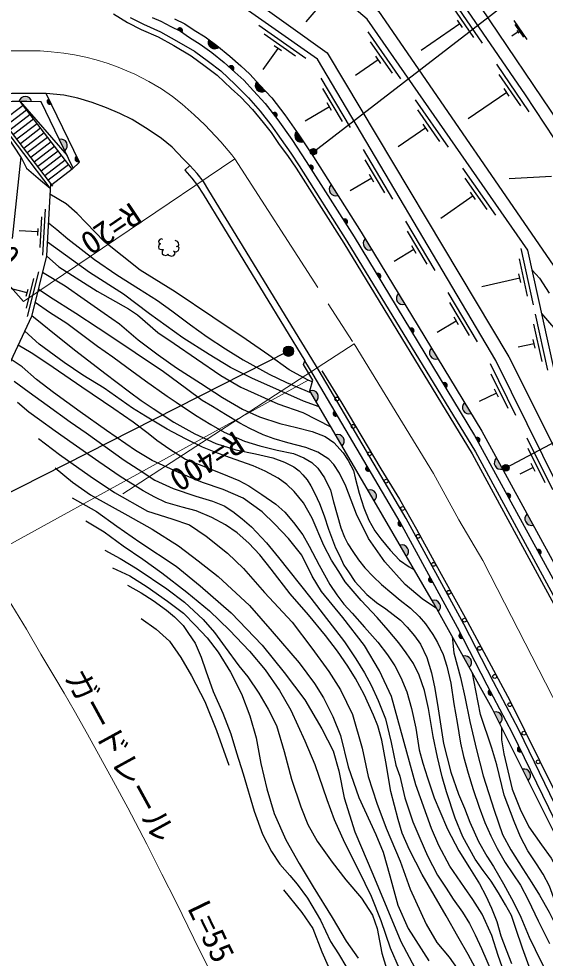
# Model space of a CAD drawing. Units: millimetres at full size, sheet at 1:1000; details may follow other scales. Extents: x 40000 to 680000, y 20000 to 380000.
# Drawn here: x 175019 to 216275, y 242779 to 316326 of the extents above; entities that cross this region are included whole.
import ezdxf
from ezdxf.enums import TextEntityAlignment as Align

# ---------------------------------------------------------------- set-up
doc = ezdxf.new("R2010")
doc.units = ezdxf.units.MM
doc.header["$LTSCALE"] = 1000
doc.linetypes.add('CHAIN', pattern=[18.5, 12, -1.5, 3.5, -1.5])
for name, color, linetype, lineweight in [('M-BGD', 7, 'Continuous', 25), ('M-BGD-EXST', 7, 'Continuous', 25), ('M-BMK', 2, 'CHAIN', 13), ('M-STR-HTXT', 7, 'Continuous', 13), ('M-STR-STRC', 7, 'Continuous', 25)]:
    doc.layers.add(name, color=color, linetype=linetype, lineweight=lineweight)
doc.styles.add('ＭＳ ゴシック', font='')
doc.styles.get('ＭＳ ゴシック').set_extended_font_data('MS Gothic')

msp = doc.modelspace()

# ---------------------------------------------------------------- hatches: boundary and pattern name
at = {"layer": 'M-BGD'}
for points in [[(187450, 315475), (187811, 315299, 0.4608), (187734, 315598, 0.4608)], [(189903, 314698), (190705, 314117, -0.82183)], [(191501, 312564), (191801, 312297, 0.4608), (191807, 312606, 0.4608)], [(193650, 311403), (194315, 310668, -0.82183)], [(176022, 309834), (175032, 309845, -0.82183)], [(177556, 309679), (177380, 310040, 0.4608), (177257, 309756, 0.4608)], [(194920, 308929), (195164, 308610, 0.4608), (195229, 308912, 0.4608)], [(196784, 307517), (197362, 306713, -0.82183)], [(178626, 305995), (178193, 306886, -0.82183)], [(179744, 305183), (179569, 305544, 0.4608), (179445, 305261, 0.4608)], [(197767, 304821), (197982, 304482, 0.4608), (198073, 304777, 0.4608)], [(199509, 303326), (200040, 302489, -0.82183)], [(200446, 300599), (200661, 300260, 0.4608), (200752, 300555, 0.4608)], [(202178, 299098), (202692, 298251, -0.82183)], [(203067, 296341), (203275, 295998, 0.4608), (203372, 296291, 0.4608)], [(204771, 294823), (205285, 293976, -0.82183)], [(205660, 292067), (205869, 291723, 0.4608), (205965, 292017, 0.4608)], [(207365, 290548), (207879, 289701, -0.82183)], [(208254, 287792), (208463, 287449, 0.4608), (208559, 287742, 0.4608)], [(198329, 286354), (197828, 287209, -0.82183)], [(209959, 286274), (210473, 285427, -0.82183)], [(199985, 285265), (199780, 285611, 0.4608), (199680, 285318, 0.4608)], [(200353, 282893), (199852, 283749, -0.82183)], [(210839, 283512), (211032, 283160, 0.4608), (211142, 283449, 0.4608)], [(212461, 281946), (212936, 281077, -0.82183)], [(202527, 280959), (202323, 281305, 0.4608), (202222, 281013, 0.4608)], [(202876, 278577), (202379, 279434, -0.82183)], [(213240, 279127), (213433, 278774, 0.4608), (213543, 279063, 0.4608)], [(214862, 277560), (215337, 276691, -0.82183)], [(205060, 276649), (204868, 277001, 0.4608), (204758, 276712, 0.4608)], [(205386, 274253), (204889, 275109, -0.82183)], [(215641, 274741), (215834, 274388, 0.4608), (215944, 274677, 0.4608)], [(207455, 272260), (207263, 272612, 0.4608), (207153, 272323, 0.4608)], [(207885, 269922), (207402, 270787, -0.82183)], [(209830, 267860), (209647, 268217, 0.4608), (209529, 267931, 0.4608)], [(210321, 265555), (209838, 266421, -0.82183)], [(212122, 263416), (211934, 263771, 0.4608), (211820, 263484, 0.4608)], [(212704, 261161), (212262, 262048, -0.82183)], [(214408, 258970), (214232, 259331, 0.4608), (214109, 259047, 0.4608)], [(214936, 256687), (214494, 257574, -0.82183)]]:
    msp.add_hatch(color=256, dxfattribs=at).paths.add_polyline_path(points)
at = {"layer": 'M-BGD-EXST'}
for points in [[(198328, 306039, -1), (197889, 305799, -0.41421), (197989, 306139, -0.41421)], [(213409, 281291, -1), (212970, 281052, -0.41421), (213070, 281391, -0.41421)]]:
    msp.add_hatch(color=256, dxfattribs=at).paths.add_polyline_path(points)
at = {"layer": 'M-STR-STRC'}
msp.add_hatch(color=256, dxfattribs=at).paths.add_polyline_path([(195821, 290082, -0.41421), (195944, 290635, -0.41421), (196496, 290512, -1)])

# ---------------------------------------------------------------- linework, layer by layer
at = {"layer": 'M-BGD'}
for p, q in [((198919, 317737), (197520, 316081)), ((211355, 314414), (208812, 318126)), ((210684, 314863), (208988, 317337)), ((197503, 313207), (193821, 315793)), ((209589, 315930), (206547, 313846)), ((209786, 315642), (209391, 316219)), ((214870, 314701), (213848, 316182)), ((214600, 314879), (213919, 315867)), ((196717, 313392), (194262, 315117)), ((204972, 311621), (202402, 315314)), ((214161, 315305), (213667, 314964)), ((214241, 315190), (214082, 315420)), ((195604, 313808), (195031, 314210)), ((204298, 312065), (202584, 314527)), ((195317, 314009), (194148, 312344)), ((203395, 312838), (202995, 313412)), ((203195, 313125), (201416, 311887)), ((215029, 309052), (212486, 312764)), ((214358, 309501), (212662, 311975)), ((201023, 307805), (198728, 311676)), ((200383, 308297), (198853, 310878)), ((213263, 310568), (210231, 308491)), ((213460, 310280), (213065, 310857)), ((177690, 303215), (172765, 309641)), ((179193, 304542), (175133, 309839)), ((175133, 309839), (178805, 305628)), ((199538, 309134), (199181, 309736)), ((208686, 306286), (206115, 309979)), ((175187, 305512), (172482, 309599)), ((177492, 303062), (172482, 309599)), ((175360, 309543), (173773, 308326)), ((175634, 309185), (174047, 307969)), ((199360, 309435), (197450, 308303)), ((208011, 306730), (206297, 309192)), ((175908, 308828), (174320, 307612)), ((176181, 308471), (174594, 307255)), ((176455, 308114), (174868, 306897)), ((176729, 307757), (175142, 306540)), ((206908, 307790), (204760, 306295)), ((207108, 307502), (206708, 308077)), ((177003, 307400), (175415, 306183)), ((177276, 307043), (175689, 305826)), ((177550, 306685), (175963, 305469)), ((177824, 306328), (176237, 305112)), ((178098, 305971), (176510, 304754)), ((204338, 302214), (202043, 306085)), ((175187, 305512), (174503, 299114)), ((178371, 305614), (176784, 304397)), ((178645, 305257), (177058, 304040)), ((203698, 302706), (202168, 305287)), ((178919, 304900), (177331, 303683)), ((179193, 304542), (177605, 303326)), ((179791, 305088), (179193, 304542)), ((188426, 304845), (188025, 304469)), ((212399, 300951), (209828, 304644)), ((202675, 303844), (200997, 302849)), ((202853, 303543), (202496, 304145)), ((211724, 301395), (210010, 303857)), ((216756, 303974), (213461, 303797)), ((210621, 302455), (208104, 300703)), ((210821, 302167), (210421, 302742)), ((176697, 298427), (176829, 300823)), ((176904, 297814), (177101, 301409)), ((207653, 296623), (205358, 300494)), ((176523, 299638), (175043, 299719)), ((176508, 299358), (176539, 299918)), ((207013, 297115), (205483, 299696)), ((205990, 298252), (204424, 297324)), ((206168, 297951), (205811, 298554)), ((215350, 293942), (214381, 298336)), ((214895, 294610), (214249, 297539)), ((175711, 293021), (176579, 296514)), ((175679, 294883), (172017, 295794)), ((175622, 293661), (176201, 295990)), ((214279, 296010), (211302, 295353)), ((214355, 295668), (214204, 296352)), ((175611, 294612), (175747, 295155)), ((210969, 291032), (208673, 294903)), ((210328, 291524), (208798, 294105)), ((209483, 292360), (209126, 292962)), ((216480, 288817), (215511, 293211)), ((209305, 292661), (207796, 291767)), ((216025, 289485), (215379, 292414)), ((215409, 290885), (214142, 290605)), ((215485, 290543), (215334, 291227)), ((213984, 285278), (211987, 289311)), ((213382, 285817), (212051, 288505)), ((212448, 287028), (211104, 286362)), ((212603, 286714), (212292, 287342)), ((216870, 279454), (214872, 283486)), ((216268, 279993), (214936, 282681)), ((215333, 281204), (214290, 280687)), ((215488, 280890), (215178, 281517))]:
    msp.add_line(p, q, dxfattribs=at)
for points in [[(236223, 245606), (234668, 248893), (232318, 253908), (229233, 260303), (225585, 266010), (219572, 275519), (218551, 277186), (212413, 289575), (198423, 313172), (182298, 324500), (179706, 332032), (178711, 339392)], [(179483, 339046), (180669, 332278), (183293, 325029), (199194, 313654), (213428, 289851), (219382, 277975)], [(219572, 275519), (219382, 277975), (214923, 298199), (202327, 316297), (187499, 328831), (184978, 338303)], [(186178, 338261), (188372, 329381), (203221, 316916), (218343, 294938)], [(218343, 294938), (217760, 305776), (214733, 310369), (208100, 320049), (193317, 332310), (192669, 334604)], [(193960, 334160), (194093, 333242), (209176, 320300), (219443, 305067)], [(182443, 316701), (183530, 316028), (184615, 315496), (185930, 314921), (187172, 314229), (188536, 313436), (189633, 312624), (190562, 311913), (191664, 310876), (192417, 310185), (193336, 309225), (194174, 308196), (194791, 307428), (195422, 306496), (196083, 305627), (196755, 304643), (200484, 298766), (210540, 282264), (216792, 270776), (222193, 260346), (226756, 250771), (230240, 243041)], [(183743, 316414), (184800, 315896), (186126, 315316), (187390, 314612), (188778, 313804), (189897, 312976), (190848, 312249), (191971, 311191), (193013, 310133), (193925, 309091), (194772, 308017), (195586, 306877), (196330, 305797), (197005, 304809), (200739, 298924), (210800, 282414), (217057, 270917), (222462, 260480), (227028, 250897), (230516, 243160)], [(185461, 316414), (186142, 316148), (186923, 315733), (187704, 315351), (188402, 314870), (189244, 314348), (190145, 313695), (191124, 312899), (191960, 312155), (192644, 311517), (193406, 310675), (194330, 309702), (195319, 308406), (196424, 306870), (197551, 305162), (201291, 299267), (210732, 283708), (217304, 271704), (223043, 260771), (227618, 251170), (231113, 243416)], [(187227, 316330), (188043, 315931), (188768, 315431), (189617, 314905), (190553, 314227), (191559, 313410), (192411, 312651), (193122, 311988), (193897, 311130), (194841, 310138), (195858, 308805), (196976, 307250), (198114, 305526), (201861, 299620), (211313, 284043), (217894, 272020), (223643, 261071), (228226, 251452), (231729, 243680)], [(179791, 305088), (177170, 310472), (175655, 310489), (174480, 310489), (173138, 310354), (172013, 310187), (170755, 309834), (169714, 309499), (168556, 309012), (167583, 308593), (166777, 308157), (166055, 307687), (164931, 306899), (162532, 304974), (159904, 302861), (156581, 299920), (146034, 290478), (94852, 244901)], [(217061, 254790), (214199, 260651), (212215, 264420), (209896, 268936), (205390, 277193), (198552, 288773), (189926, 302882), (189488, 303582), (189001, 304206), (188426, 304845), (187912, 305372), (187028, 306269), (186198, 306941), (185156, 307666), (183916, 308442), (182926, 308912), (181886, 309348), (180778, 309767), (179654, 310103), (178563, 310338), (177170, 310472)], [(179290, 304631), (176761, 309826), (175651, 309839), (174513, 309839), (173218, 309709), (172149, 309550), (170942, 309212), (169940, 308889), (168810, 308414), (167866, 308008), (167110, 307598), (166419, 307149), (165321, 306379), (162939, 304467), (160323, 302364), (157013, 299435), (146467, 289994), (95282, 244414)], [(175187, 305512), (175628, 304631), (176720, 303687), (177492, 303062)], [(188025, 304469), (188579, 303853), (189037, 303266), (189459, 302593), (197426, 289560)], [(177513, 303443), (177202, 297778), (176017, 293009), (171805, 284070)], [(198018, 287906), (197690, 288043), (196204, 288854), (194605, 289997), (192828, 291226), (190225, 292973), (187266, 294946), (184522, 296658), (181709, 298903), (179595, 301074), (178732, 301842), (177466, 302591)], [(177343, 300340), (177997, 299821), (178863, 299103), (180966, 297476), (182706, 296291), (184412, 295210), (185882, 294263), (187019, 293467), (188478, 292365), (189784, 291416), (191225, 290484), (192599, 289636), (194635, 288500), (195992, 287839), (197922, 287050)], [(198561, 285957), (197325, 286397), (195152, 287361), (193346, 288175), (191608, 289016), (189937, 290034), (187887, 291337), (185252, 293237), (183229, 294757), (180568, 296464), (177260, 298826)], [(186316, 299047), (186189, 299092), (186076, 299047), (185970, 298913), (185990, 298783), (186073, 298724), (186133, 298713), (186027, 298652), (185963, 298463), (185995, 298326), (186176, 298257), (186323, 298276), (186247, 298079), (186244, 297913), (186367, 297837), (186549, 297799), (186675, 297855), (186707, 297916), (186760, 297833), (186992, 297731), (187165, 297799), (187264, 297959), (187222, 298070), (187152, 298122), (187345, 298074), (187537, 298187), (187590, 298386), (187518, 298463), (187390, 298494), (187548, 298539), (187569, 298627), (187528, 298798), (187446, 298888), (187274, 298965)], [(177202, 297778), (178153, 296901), (181157, 295001), (183609, 293615), (184313, 293159), (185928, 291772), (187202, 290917), (188951, 289701), (190852, 288410), (192430, 287479), (195319, 286168), (197279, 285500), (199484, 284378)], [(176882, 296490), (178654, 295415), (180139, 294382), (181711, 293283), (182910, 292448), (184385, 291182), (185946, 290006), (187387, 289006), (189249, 287804), (190997, 286683), (192559, 285771), (193892, 285152), (195486, 284635), (196773, 284317), (198016, 284009), (199028, 283624), (199721, 283141), (200439, 282352), (200835, 281754), (201249, 280951), (201381, 280397), (201697, 279180), (202067, 278047), (202461, 277074), (202929, 276248), (203385, 275608), (204126, 274729), (204866, 273953), (205605, 273411), (205985, 273222)], [(215264, 296655), (215826, 296012), (216590, 294835)], [(207758, 270150), (206620, 270908), (205307, 272037), (203711, 273818), (202424, 275650), (201497, 277550), (200657, 279743), (200153, 280741), (199721, 281431), (199305, 281838), (198466, 282397), (197515, 282764), (196093, 283124), (195029, 283445), (194182, 283765), (193127, 284260), (192335, 284675), (191217, 285338), (190208, 285980), (189401, 286435), (188154, 287362), (186363, 288682), (184132, 290184), (182772, 291081), (181230, 292095), (179501, 293265), (177432, 294550), (176551, 295156)], [(176298, 294139), (177437, 293360), (178779, 292487), (179926, 291623), (181189, 290698), (182401, 289866), (183492, 289042), (184955, 287976), (186654, 286785), (187358, 286300), (188877, 285299), (190075, 284553), (191117, 283972), (192702, 283261), (193906, 282881), (195275, 282563), (196536, 282288), (197352, 281949), (197982, 281594), (198459, 281141), (198968, 280398), (199438, 279409), (199689, 278497), (200255, 276474), (200546, 275731), (200813, 275214), (201193, 274616), (201646, 273959), (202139, 273337), (202786, 272658), (203433, 272044), (204242, 271355), (204913, 270822), (205721, 270176), (206394, 269519), (206895, 268961), (207461, 268129), (207832, 267491), (208270, 266549), (208569, 265653), (208884, 264312), (209120, 262695), (209384, 261224), (209628, 259621), (209882, 258562), (210237, 257264), (210623, 255996), (211091, 254602), (211547, 253394), (212006, 252363), (212503, 251359), (213143, 250284), (213732, 249391), (214331, 248488), (214929, 247359), (215724, 245714), (216598, 243920)], [(176039, 293100), (176851, 292451), (177819, 291654), (179486, 290328), (181769, 288587), (183700, 287133), (184622, 286444), (185554, 285810), (187175, 284758), (188819, 283830), (190472, 283083), (192023, 282577), (193563, 282268), (194936, 281959), (195835, 281618), (196578, 281255), (197001, 280935), (197282, 280632), (197619, 280230), (197911, 279753), (198226, 279161), (198595, 278376), (198958, 277410), (199295, 276380), (199842, 274916), (200141, 274302), (200488, 273550), (200851, 273019), (201350, 272265), (202304, 271257), (203058, 270638), (203773, 270140), (204354, 269694), (204929, 269250), (205465, 268687), (206030, 268014), (206501, 267364), (206995, 266327), (207375, 265118), (207630, 263904), (207879, 262315), (208302, 259593), (208883, 257343), (209475, 255620), (209961, 254520), (210363, 253436), (211047, 251923), (211699, 250771), (212215, 249959), (212997, 248615), (213794, 247157), (214371, 246005), (215016, 244417), (215487, 243462), (216142, 242142)], [(217751, 291212), (216012, 293262)], [(215117, 241843), (214486, 243565), (213964, 245114), (213621, 246129), (213155, 246966), (212617, 247891), (212041, 248813), (211407, 249657), (210773, 250540), (209831, 252293), (209216, 253752), (208544, 255805), (208197, 256980), (207835, 258513), (207490, 260132), (207116, 262327), (206816, 263737), (206405, 264948), (205958, 265852), (205376, 266684), (204803, 267464), (203971, 268457), (203103, 269460), (201849, 270785), (200596, 272236), (200095, 273049), (199539, 273937), (198931, 275099), (198018, 277239), (197319, 278431), (196603, 279307), (196019, 279861), (195338, 280362), (194335, 280902), (193389, 281322), (191544, 281970), (190464, 282362), (189422, 282793), (188084, 283430), (186638, 284207), (184958, 285206), (183930, 285848), (181715, 287396), (180031, 288423), (178582, 289430), (176609, 290863), (175484, 291879)], [(174982, 290813), (175988, 290207), (177230, 289398), (178625, 288417), (179948, 287500), (182464, 285823), (183990, 284782), (185161, 283878), (185839, 283329), (186849, 282644), (188078, 281856), (189750, 281202), (191365, 280549), (192253, 280178), (193044, 279766), (194070, 279088), (195160, 278338), (195856, 277697), (196559, 276898), (197277, 275921), (197786, 275050), (198556, 273550), (199395, 272033), (199936, 271226), (200485, 270492), (201156, 269790), (202118, 268689), (203159, 267527), (203919, 266530), (204501, 265667), (204969, 264763), (205439, 263626), (205804, 262328), (206128, 260798), (206403, 259080), (206677, 258046), (207042, 256901), (207581, 255345), (208027, 254281), (208625, 252892), (209509, 251185), (210351, 249847), (211132, 248600), (211609, 247673), (212066, 246700), (212482, 245646), (212806, 244537), (213222, 243422), (213628, 242358)], [(213063, 241660), (212587, 242999), (212095, 244545), (211330, 246231), (210602, 247377), (209956, 248305), (208800, 249994), (207943, 251592), (207358, 252933), (206140, 256359), (205420, 258916), (204219, 263263), (203300, 265280), (202101, 267258), (200422, 269455), (198740, 271479), (198021, 272678), (197201, 274336), (196162, 275634), (195083, 276752), (194091, 277715), (192602, 278790), (191024, 279471), (189410, 280027), (187777, 280690), (185480, 281732), (184171, 282521), (181892, 284083), (179829, 285553), (177747, 287062), (176420, 288084), (175290, 289069), (174430, 289641)], [(197828, 287209), (198055, 288041), (197343, 289257), (197426, 289560)], [(223412, 240114), (222179, 242888), (220197, 246967), (218629, 250280), (216566, 254550), (213709, 260402), (211727, 264166), (209410, 268678), (204911, 276921), (198081, 288490), (197426, 289560)], [(198780, 288774), (200323, 286228), (203380, 281091), (204860, 278711), (206190, 276375), (207562, 273845), (209995, 269458), (213500, 262965), (216983, 255945), (219274, 251446), (221757, 246128), (224256, 240476)], [(174657, 287965), (175842, 287095), (177240, 286087), (179055, 284773), (180304, 283922), (183283, 281759), (184387, 281062), (185694, 280206), (187117, 279553), (188904, 278958), (190196, 278566), (191111, 278189), (191794, 277739), (192535, 277187), (193264, 276564), (194425, 275303), (195369, 274159), (197911, 270964), (200543, 267538), (201420, 266217), (202110, 265119), (202624, 264149), (203195, 262954), (203759, 261514), (204191, 259680), (204571, 257899), (204873, 257021), (205261, 255340), (205907, 253456), (206461, 252165), (207054, 250795), (207833, 249276), (208505, 248262), (209072, 247392), (209784, 246378), (210334, 245491), (210789, 244602), (211272, 243542), (212201, 241423)], [(222952, 239917), (218739, 249065), (212127, 262319), (207509, 270597), (202691, 278895), (197828, 287209)], [(210957, 241724), (210245, 243081), (209416, 244474), (208504, 246097), (206619, 249342), (205629, 251269), (205074, 252580), (204748, 253633), (204168, 255835), (203771, 258152), (203470, 259860), (203152, 260967), (202825, 261805), (202092, 263421), (201403, 264667), (200810, 265646), (199998, 266810), (199054, 268055), (197722, 269666), (196281, 271303), (194805, 273225), (193921, 274353), (193037, 275284), (192130, 276082), (191210, 276711), (190144, 277271), (188910, 277815), (187821, 278081), (186538, 278456), (185691, 278879), (184760, 279375), (182957, 280479), (181295, 281629), (179274, 283043), (177884, 284052), (176646, 284920), (175814, 285524), (174930, 286277)], [(176557, 283460), (178199, 282209), (180602, 280518), (182514, 279249), (185105, 277776), (187010, 277174), (188390, 276708), (189702, 275821), (191370, 274483), (192620, 273284), (194278, 271402), (196436, 269089), (197989, 267051), (199329, 265224), (200230, 263801), (201178, 261869), (201936, 259215), (202410, 257011), (203074, 254913), (203797, 252957), (204911, 250386), (205693, 248182), (206938, 245444), (207780, 244009), (208739, 242860), (209699, 241535)], [(177882, 281181), (179235, 280045), (180650, 279066), (183576, 277435), (185483, 276377), (187544, 275054), (189084, 273897), (190654, 272655), (193098, 270385), (194876, 268360), (197001, 265908), (198196, 264284), (198897, 263173), (199627, 261695), (200229, 260217), (200831, 257755), (201670, 255357), (203010, 252465), (203583, 251078), (204098, 249234), (204728, 246921), (205524, 245105), (207164, 242561)], [(179194, 278821), (181115, 277739), (182696, 276593), (184507, 275359), (187362, 273476), (189245, 271925), (191674, 269813), (194094, 267298), (195810, 265146), (197424, 263010), (198768, 260732), (199647, 259015), (200098, 257456), (200517, 255322), (201355, 252682), (202767, 249368), (204953, 244084), (206069, 242024), (207711, 239514), (209308, 237174), (211191, 234875)], [(180266, 277026), (181722, 276173), (183207, 275067), (184741, 274019), (186227, 272959), (188179, 271443), (189966, 269976), (191530, 268471), (193094, 266830), (194317, 265363), (195464, 263741), (196347, 262187), (197425, 259809), (198232, 257943), (199154, 255195), (199747, 253631), (200534, 251834), (201650, 249659), (202641, 247638), (203399, 245734), (204127, 243588), (204827, 241985)], [(181761, 274733), (182974, 274072), (184297, 273275), (186628, 271688), (188012, 270652), (189467, 269291), (190367, 268290), (191205, 267139), (192270, 265677), (192979, 264798), (193831, 263531), (194568, 262288), (195216, 260987), (195816, 258954), (196396, 256785), (197119, 254643), (197679, 253237), (198415, 251947), (199568, 250290), (200659, 248919), (201874, 247486), (202727, 246142), (203102, 245111), (203477, 243170), (203825, 241983)], [(182359, 273352), (183722, 272723), (185073, 271862), (186681, 270744), (187928, 269789), (188850, 268854), (189782, 267864), (190632, 266747), (191621, 265179), (192461, 263489), (193133, 261754), (193618, 260037), (194001, 258012), (194458, 256042), (195046, 254118), (195952, 252045), (196988, 250197), (198090, 248376), (199574, 245969), (200666, 244102), (201618, 242776)], [(183550, 271981), (184612, 271373), (185539, 270794), (186591, 270031), (187219, 269501), (187905, 268816), (188320, 268207), (188842, 267434), (189306, 266342), (189673, 265288), (190253, 263665), (191016, 261965), (191644, 260352), (192079, 258863), (192591, 257221), (193457, 254304), (194124, 252498), (194827, 251130), (195484, 250145), (196259, 249242), (196825, 248568), (197637, 247480), (198659, 245747), (199452, 244097), (200086, 243121), (200724, 242025)], [(184615, 269370), (185780, 268542), (186842, 267612), (187713, 266328), (188542, 264899), (189599, 262889), (190511, 260611), (191484, 257887)], [(208984, 267953), (209118, 266696), (209637, 264756), (209982, 263255), (210371, 261298), (210902, 259080), (211411, 257052), (212261, 254370), (212929, 252474), (213567, 251274), (214524, 249784), (215230, 248692), (215830, 247721), (216575, 246381), (217334, 244864), (218222, 243315), (219027, 241955), (220854, 239017)], [(222074, 239540), (220650, 241213), (219663, 242523), (218995, 243551), (218319, 244641), (217612, 245962), (217064, 247204), (216605, 248430), (216110, 249361), (215587, 250165), (214911, 251183), (214333, 252283), (213845, 253470), (213064, 255539), (212470, 257924), (212101, 259228), (211212, 261849), (210840, 263734), (210584, 265083)], [(212850, 260870), (212850, 259875), (213027, 258787), (213335, 257440), (213686, 256022), (214308, 254441), (215000, 253052), (215973, 251654), (216735, 250611), (217240, 249710), (217918, 248343), (218245, 247330), (218994, 245674), (219864, 244214), (220471, 243373), (221145, 242395), (221944, 241366), (222557, 240776)], [(195769, 248143), (197204, 246358), (198067, 245100), (198756, 243271), (199268, 242144), (200132, 240942), (201685, 238950), (203765, 236371), (205553, 234334), (206726, 232961)]]:
    msp.add_lwpolyline(points, dxfattribs=at)
for centre in [(199947, 286558), (201229, 284412), (202508, 282263), (203804, 280126), (205099, 277988), (206326, 275810), (207519, 273613), (208732, 271427), (209943, 269240), (211130, 267040), (212318, 264840), (213496, 262635), (214607, 260395), (215718, 258156)]:
    msp.add_circle(centre, 150, dxfattribs=at)
for centre, radius, start, end in [((187645, 315415), 203, 324.97492, 162.8983), ((190362, 314486), 505, 155.25679, 312.91498), ((191672, 312454), 203, 309.36428, 147.28767), ((194055, 311101), 505, 143.29461, 300.9528), ((175526, 309742), 505, 10.53429, 168.19248), ((177440, 309845), 203, 106.99443, 304.91782), ((195067, 308788), 203, 298.37843, 136.30182), ((197152, 307172), 505, 136.89556, 294.55375), ((178321, 306398), 505, 307.12703, 104.78522), ((179628, 305350), 203, 106.99443, 304.91782), ((197902, 304668), 203, 293.43272, 131.35611), ((199857, 302960), 505, 133.56532, 291.22351), ((200580, 300446), 203, 293.43272, 131.35611), ((202518, 298725), 505, 132.42008, 290.07827), ((203198, 296186), 203, 292.28748, 130.21087), ((205112, 294450), 505, 132.42008, 290.07827), ((205792, 291911), 203, 292.28748, 130.21087), ((207706, 290176), 505, 132.42008, 290.07827), ((208385, 287637), 203, 292.28748, 130.21087), ((197994, 286732), 505, 311.49325, 109.15144), ((210300, 285901), 505, 132.42008, 290.07827), ((199855, 285422), 203, 111.59848, 309.52187), ((200018, 283272), 505, 311.49325, 109.15144), ((210964, 283351), 203, 289.73607, 127.65945), ((212784, 281558), 505, 129.86867, 287.52686), ((202398, 281116), 203, 111.59848, 309.52187), ((202543, 278956), 505, 311.30737, 108.96556), ((213365, 278966), 203, 289.73607, 127.65945), ((215185, 277173), 505, 129.86867, 287.52686), ((204936, 276810), 203, 109.66273, 307.58612), ((205053, 274632), 505, 311.30737, 108.96556), ((215765, 274580), 203, 289.73607, 127.65945), ((207331, 272421), 203, 109.66273, 307.58612), ((207558, 270307), 505, 310.32757, 107.98576), ((209710, 268024), 203, 108.21492, 306.1383), ((209994, 265940), 505, 310.32757, 107.98576), ((212000, 263579), 203, 108.80933, 306.73271), ((212396, 261561), 505, 307.68577, 105.34396), ((214291, 259137), 203, 107.0629, 304.98628), ((214628, 257087), 505, 307.68577, 105.34396)]:
    msp.add_arc(centre, radius, start, end, dxfattribs=at)
at = {"layer": 'M-BGD-EXST'}
for p, q in [((198109, 305919), (224409, 326144)), ((213189, 281172), (237769, 294285))]:
    msp.add_line(p, q, dxfattribs=at)
for centre in [(198109, 305919), (213189, 281172)]:
    msp.add_circle(centre, 250, dxfattribs=at)
at = {"layer": 'M-BMK'}
msp.add_lwpolyline([(174356, 313830), (175911, 313830), (176702, 313809), (177563, 313745), (178543, 313624), (179395, 313495), (180274, 313329), (181088, 313125), (181939, 312857), (182679, 312589), (184123, 311981), (185210, 311429), (186202, 310853), (187063, 310235), (187812, 309639), (188773, 308799), (189591, 308027), (190861, 306687), (191717, 305674), (191959, 305361), (201303, 290870), (207517, 280727), (209500, 277102), (211374, 273916), (213074, 270603), (217986, 261010)], dxfattribs=at)
at = {"layer": 'M-STR-HTXT'}
for p, q in [((175383, 294183), (162301, 309017)), ((175383, 294183), (191959, 305361)), ((183178, 279135), (201303, 290870)), ((171114, 273410), (197690, 288043))]:
    msp.add_line(p, q, dxfattribs=at)
msp.add_lwpolyline([(172095, 273950), (174470, 270427), (175634, 268537), (176757, 266584), (177852, 264763), (178587, 263522), (179355, 262183), (180400, 260322), (182436, 256606), (183559, 254564), (185049, 251704), (186225, 249371), (187365, 247165), (188741, 244322), (189899, 241990), (190914, 239867), (191999, 237606), (192741, 235979), (193492, 234367), (194061, 233074), (194616, 231908), (196119, 228413)], dxfattribs=at)
at = {"layer": 'M-STR-STRC'}
msp.add_line((196159, 290297), (148902, 266395), dxfattribs=at)
msp.add_circle((196159, 290297), 400, dxfattribs=at)

# ---------------------------------------------------------------- texts
at = {"layer": 'M-STR-HTXT', "style": 'ＭＳ ゴシック'}
for s, rotation, p in [('R=20', 213.993, (183496, 302473)), ('R=20', 311.408, (170205, 300054)), ('R=400', 212.92, (191581, 284576)), ('ガードレール', 298.718, (178089, 264541)), ('L=55.0', 295.829, (187691, 246492))]:
    msp.add_text(s, height=1833, rotation=rotation, dxfattribs=at).set_placement(p, align=Align.BOTTOM_LEFT)

doc.saveas('drawing.dxf')
